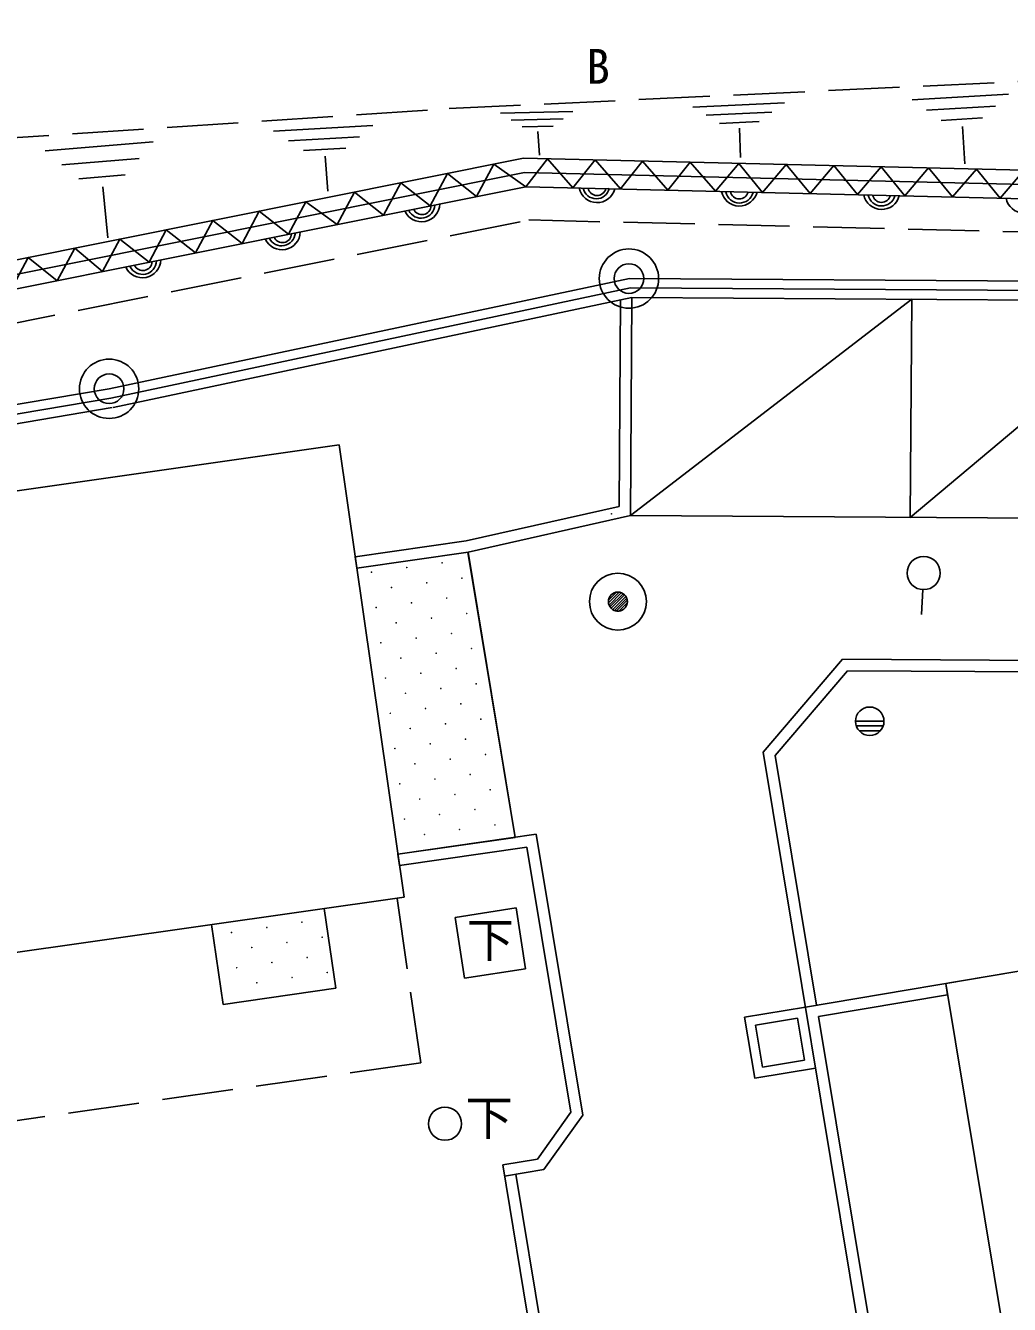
# Model space of a CAD drawing. Units: millimetres, scale not verified. Extents: x -100125 to 100125, y -69250 to 69250.
# Drawn here: x -82986 to -72616, y 27870 to 41351 of the extents above; entities that cross this region are included whole.
import ezdxf
from ezdxf.enums import TextEntityAlignment as Align

# ---------------------------------------------------------------- set-up
doc = ezdxf.new("R2010")
doc.units = ezdxf.units.MM
doc.header["$LTSCALE"] = 250
doc.linetypes.add('DASHED3', pattern=[4, 3, -1])
doc.linetypes.add('LONG_CHAIN', pattern=[21, 18, -1, 1, -1])
for name, color, linetype in [('0-0_レイヤ15', 6, 'LONG_CHAIN'), ('1-0_計画', 3, 'Continuous'), ('1-1_現況白抜', 2, 'Continuous')]:
    doc.layers.add(name, color=color, linetype=linetype)
doc.styles.add('ＭＳ ゴシック', font='')
doc.styles.get('ＭＳ ゴシック').set_extended_font_data('MS Gothic')

msp = doc.modelspace()

# ---------------------------------------------------------------- linework, layer by layer
at = {"layer": '0-0_レイヤ15'}
for start, end in [(0, 180), (180, 0)]:
    msp.add_arc((-76742.9, 35278.6), 100, start, end, dxfattribs=at)
at = {"layer": '1-0_計画'}
for p, q in [((-82105.2, 37521.8), (-76619.6, 38684.9)), ((-76619.6, 38684.9), (-56810.1, 38557.5)), ((-82063.7, 37326.2), (-76595.9, 38485.4)), ((-76716.1, 38460), (-76730.1, 36281.7)), ((-76595.9, 38485.4), (-76610.8, 36185.5)), ((-73646, 38466.4), (-76610.8, 36185.5)), ((-76595.9, 38485.4), (-57061.4, 38359.1)), ((-73646, 38466.4), (-73660.8, 36166.4)), ((-70946, 38448.9), (-73660.8, 36166.4)), ((-89470, 36075.7), (-82071.9, 37324.6)), ((-76730.1, 36281.7), (-78343.7, 35919.5)), ((-76610.8, 36185.5), (-78322, 35801.4)), ((-76610.8, 36185.5), (-57211.2, 36060)), ((-78343.7, 35919.5), (-79512.2, 35751.6)), ((-79512.2, 35751.6), (-79495.1, 35632.8)), ((-79495.1, 35632.8), (-78322, 35801.4)), ((-78322, 35801.4), (-77824.6, 32793.6)), ((-74376.1, 34671), (-75212.3, 33691)), ((-61226.6, 34585.9), (-74376.1, 34671)), ((-74321, 34550.6), (-75084.8, 33655.5)), ((-61211.8, 34465.8), (-74321, 34550.6)), ((-72534.7, 17557.3), (-75212.3, 33691)), ((-74647.9, 31022.9), (-75084.8, 33655.5)), ((-79061.6, 32615.8), (-77602.9, 32825.5)), ((-77111.7, 29866), (-77602.9, 32825.5)), ((-79044.5, 32497.1), (-77702, 32690)), ((-77238.2, 29895.3), (-77702, 32690)), ((-79061.6, 32615.8), (-79044.5, 32497.1)), ((-69962.2, 31813.5), (-74766.2, 31002.9)), ((-73267.4, 31134.1), (-73287.1, 31252.5)), ((-73267.4, 31134.1), (-74628.2, 30904.5)), ((-74766.2, 31002.9), (-75407.4, 30896.5)), ((-74848.5, 30887.9), (-75292.4, 30814.2)), ((-74774.8, 30444), (-74848.5, 30887.9)), ((-74628.2, 30904.5), (-72423.6, 17620.7)), ((-75218.7, 30370.3), (-75292.4, 30814.2)), ((-74774.8, 30444), (-75218.7, 30370.3)), ((-77238.2, 29895.3), (-77591.8, 29401.1)), ((-77111.7, 29866), (-77523.1, 29290.8)), ((-77591.8, 29401.1), (-77957.1, 29340.5)), ((-77590.3, 27130.7), (-77957.1, 29340.5)), ((-77523.1, 29290.8), (-77937.4, 29222.1)), ((-77491.6, 27268.7), (-77819, 29241.7))]:
    msp.add_line(p, q, dxfattribs=at)
at = {"layer": '1-0_計画', "color": 2}
msp.add_line((-76609.4, 38584.8), (-57799.5, 38463.8), dxfattribs=at)
at = {"layer": '1-0_計画', "linetype": 'LONG_CHAIN'}
for p, q in [((-76728.9, 35377.4), (-76841.8, 35264.5)), ((-76757.2, 35377.4), (-76841.8, 35292.8)), ((-76706.6, 35371.4), (-76835.8, 35242.3)), ((-76687.9, 35361.8), (-76826.2, 35223.6)), ((-76672.2, 35349.3), (-76813.6, 35207.8)), ((-76659.7, 35333.5), (-76797.9, 35195.3)), ((-76650, 35314.9), (-76779.2, 35185.7)), ((-76644, 35292.6), (-76756.9, 35179.7)), ((-76644, 35264.3), (-76728.6, 35179.7))]:
    msp.add_line(p, q, dxfattribs=at)
at = {"layer": '1-0_計画', "color": 2}
msp.add_lwpolyline([(-89488.4, 36174), (-82086.5, 37423.6), (-76609.4, 38584.8)], dxfattribs=at)
at = {"layer": '1-0_計画'}
for points in [[(-92160.7, 35921.9), (-89503.3, 36272.9), (-82105.2, 37521.8)], [(-74659.8, 30361.7), (-75301, 30255.3), (-75407.4, 30896.5)]]:
    msp.add_lwpolyline(points, dxfattribs=at)
for radius in [300, 100]:
    msp.add_circle((-76742.9, 35278.6), radius, dxfattribs=at)
at = {"layer": '1-1_現況白抜'}
for p, q in [((-73642.1, 40566.5), (-72627, 40628.9)), ((-77981.6, 40428.1), (-77216.3, 40443.8)), ((-75953.5, 40490.6), (-74985.2, 40537.5)), ((-73488.7, 40458.3), (-72763.6, 40502.9)), ((-77867.2, 40355.1), (-77320.6, 40366.2)), ((-75811.9, 40405.3), (-75120.2, 40438.7)), ((-75670.2, 40319.9), (-75255.2, 40340)), ((-73335.3, 40350.1), (-72900.3, 40376.8)), ((-80373.3, 40236.3), (-79326.9, 40298.7)), ((-80215.5, 40134.8), (-79468, 40179.4)), ((-77752.9, 40282), (-77424.9, 40288.7)), ((-77585.6, 40235.2), (-77568.8, 39984.2)), ((-75460.5, 40268.6), (-75449.3, 39961.8)), ((-73112.2, 40285.4), (-73084.4, 39894.9)), ((-82780.6, 40031), (-81640.6, 40124.7)), ((-80057.6, 40033.2), (-79609.2, 40060)), ((-82602.7, 39883.8), (-81788.4, 39950.7)), ((-79827.8, 39973), (-79799.9, 39604.9)), ((-82424.8, 39736.5), (-81936.2, 39776.7)), ((-97188.1, 35745.2), (-77712.9, 39652.2)), ((-82170.4, 39649.5), (-82120.2, 39114)), ((-77712.9, 39652.2), (-56950.5, 39153.9)), ((-76806.5, 36204.6), (-76811.5, 36204.6)), ((-76809, 36207.1), (-76809, 36202.1)), ((-78322, 35801.4), (-79495.1, 35632.8)), ((-77824.6, 32793.6), (-78323, 35801.2)), ((-79340.1, 35590.9), (-79340.1, 35585.9)), ((-78965.9, 35637.9), (-78970.9, 35637.9)), ((-78968.4, 35640.4), (-78968.4, 35635.4)), ((-78594.1, 35687.5), (-78599.1, 35687.5)), ((-78596.6, 35690), (-78596.6, 35685)), ((-79337.6, 35588.4), (-79342.6, 35588.4)), ((-78755.2, 35476.8), (-78760.2, 35476.8)), ((-78757.7, 35479.3), (-78757.7, 35474.3)), ((-78383.5, 35526.4), (-78388.5, 35526.4)), ((-78386, 35528.9), (-78386, 35523.9)), ((-79126.9, 35427.3), (-79131.9, 35427.3)), ((-79129.4, 35429.8), (-79129.4, 35424.8)), ((-73542.3, 35142.7), (-73528.9, 35404.9)), ((-79288, 35216.6), (-79293, 35216.6)), ((-79290.5, 35219.1), (-79290.5, 35214.1)), ((-78916.3, 35266.2), (-78921.3, 35266.2)), ((-78918.8, 35268.7), (-78918.8, 35263.7)), ((-78544.6, 35315.8), (-78549.6, 35315.8)), ((-78547.1, 35318.3), (-78547.1, 35313.3)), ((-79077.4, 35055.6), (-79082.4, 35055.6)), ((-79079.9, 35058.1), (-79079.9, 35053.1)), ((-78705.7, 35105.1), (-78710.7, 35105.1)), ((-78708.2, 35107.6), (-78708.2, 35102.6)), ((-78333.9, 35154.7), (-78338.9, 35154.7)), ((-78336.4, 35157.2), (-78336.4, 35152.2)), ((-78495, 34944.1), (-78500, 34944.1)), ((-78497.5, 34946.6), (-78497.5, 34941.6)), ((-79238.4, 34844.9), (-79243.4, 34844.9)), ((-79240.9, 34847.4), (-79240.9, 34842.4)), ((-78866.7, 34894.5), (-78871.7, 34894.5)), ((-78869.2, 34897), (-78869.2, 34892)), ((-78284.4, 34783), (-78289.4, 34783)), ((-78286.9, 34785.5), (-78286.9, 34780.5)), ((-79027.8, 34683.9), (-79032.8, 34683.9)), ((-79030.3, 34686.4), (-79030.3, 34681.4)), ((-78656.1, 34733.4), (-78661.1, 34733.4)), ((-78658.6, 34735.9), (-78658.6, 34730.9)), ((-78817.2, 34522.8), (-78822.2, 34522.8)), ((-78819.7, 34525.3), (-78819.7, 34520.3)), ((-78445.5, 34572.3), (-78450.5, 34572.3)), ((-78448, 34574.8), (-78448, 34569.8)), ((-79188.9, 34473.2), (-79193.9, 34473.2)), ((-79191.4, 34475.7), (-79191.4, 34470.7)), ((-78234.8, 34411.3), (-78239.8, 34411.3)), ((-78237.3, 34413.8), (-78237.3, 34408.8)), ((-78978.2, 34312.2), (-78983.2, 34312.2)), ((-78980.7, 34314.7), (-78980.7, 34309.7)), ((-78606.5, 34361.7), (-78611.5, 34361.7)), ((-78609, 34364.2), (-78609, 34359.2)), ((-78767.6, 34151.1), (-78772.6, 34151.1)), ((-78770.1, 34153.6), (-78770.1, 34148.6)), ((-78395.9, 34200.6), (-78400.9, 34200.6)), ((-78398.4, 34203.1), (-78398.4, 34198.1)), ((-79139.3, 34101.5), (-79144.3, 34101.5)), ((-79141.8, 34104), (-79141.8, 34099)), ((-78557, 33990), (-78562, 33990)), ((-78559.5, 33992.5), (-78559.5, 33987.5)), ((-78185.3, 34039.6), (-78190.3, 34039.6)), ((-78187.8, 34042.1), (-78187.8, 34037.1)), ((-74238, 34017.4), (-73938, 34017.4)), ((-78928.7, 33940.4), (-78933.7, 33940.4)), ((-78931.2, 33942.9), (-78931.2, 33937.9)), ((-74229.3, 33967.4), (-73946.8, 33967.4)), ((-74199.8, 33917.4), (-73976.3, 33917.4)), ((-79089.8, 33729.8), (-79094.8, 33729.8)), ((-79092.3, 33732.3), (-79092.3, 33727.3)), ((-78718.1, 33779.4), (-78723.1, 33779.4)), ((-78720.6, 33781.9), (-78720.6, 33776.9)), ((-78346.3, 33828.9), (-78351.3, 33828.9)), ((-78348.8, 33831.4), (-78348.8, 33826.4)), ((-78879.1, 33568.7), (-78884.1, 33568.7)), ((-78881.6, 33571.2), (-78881.6, 33566.2)), ((-78507.4, 33618.3), (-78512.4, 33618.3)), ((-78509.9, 33620.8), (-78509.9, 33615.8)), ((-78135.7, 33667.9), (-78140.7, 33667.9)), ((-78138.2, 33670.4), (-78138.2, 33665.4)), ((-78296.8, 33457.2), (-78301.8, 33457.2)), ((-78299.3, 33459.7), (-78299.3, 33454.7)), ((-79040.2, 33358.1), (-79045.2, 33358.1)), ((-79042.7, 33360.6), (-79042.7, 33355.6)), ((-78668.5, 33407.7), (-78673.5, 33407.7)), ((-78671, 33410.2), (-78671, 33405.2)), ((-78088.6, 33298.6), (-78088.6, 33293.6)), ((-78829.6, 33197), (-78834.6, 33197)), ((-78832.1, 33199.5), (-78832.1, 33194.5)), ((-78457.9, 33246.6), (-78462.9, 33246.6)), ((-78460.4, 33249.1), (-78460.4, 33244.1)), ((-78086.1, 33296.1), (-78091.1, 33296.1)), ((-78618.9, 33035.9), (-78623.9, 33035.9)), ((-78621.4, 33038.4), (-78621.4, 33033.4)), ((-78247.2, 33085.5), (-78252.2, 33085.5)), ((-78249.7, 33088), (-78249.7, 33083)), ((-78990.6, 32986.4), (-78995.6, 32986.4)), ((-78993.1, 32988.9), (-78993.1, 32983.9)), ((-78036.6, 32924.4), (-78041.6, 32924.4)), ((-78039.1, 32926.9), (-78039.1, 32921.9)), ((-77824.6, 32793.6), (-79061.6, 32615.8)), ((-78780, 32825.3), (-78785, 32825.3)), ((-78782.5, 32827.8), (-78782.5, 32822.8)), ((-78408.3, 32874.9), (-78413.3, 32874.9)), ((-78410.8, 32877.4), (-78410.8, 32872.4)), ((-78996.8, 32164.8), (-85597.9, 31221.5)), ((-79838.2, 32044.6), (-79717.3, 31203.2)), ((-78457.9, 31950.1), (-77815.5, 32049.6)), ((-78358.4, 31307.8), (-78457.9, 31950.1)), ((-77716, 31407.3), (-77815.5, 32049.6)), ((-81026.2, 31874.8), (-80905, 31031.8)), ((-80441.3, 31844.7), (-80446.3, 31844.7)), ((-80443.8, 31847.2), (-80443.8, 31842.2)), ((-80070.3, 31899), (-80075.3, 31899)), ((-80072.8, 31901.5), (-80072.8, 31896.5)), ((-73287.1, 31252.5), (-69182.2, 31945.1)), ((-80812.4, 31790.5), (-80817.4, 31790.5)), ((-80814.9, 31793), (-80814.9, 31788)), ((-80228.7, 31686.3), (-80233.7, 31686.3)), ((-80231.2, 31688.8), (-80231.2, 31683.8)), ((-79857.6, 31740.5), (-79862.6, 31740.5)), ((-79860.1, 31743), (-79860.1, 31738)), ((-80599.7, 31632.1), (-80604.7, 31632.1)), ((-80602.2, 31634.6), (-80602.2, 31629.6)), ((-80758.2, 31419.4), (-80763.2, 31419.4)), ((-80760.7, 31421.9), (-80760.7, 31416.9)), ((-80387.1, 31473.7), (-80392.1, 31473.7)), ((-80389.6, 31476.2), (-80389.6, 31471.2)), ((-80016, 31527.9), (-80021, 31527.9)), ((-80018.5, 31530.4), (-80018.5, 31525.4)), ((-80174.4, 31315.2), (-80179.4, 31315.2)), ((-80176.9, 31317.7), (-80176.9, 31312.7)), ((-79803.4, 31369.5), (-79808.4, 31369.5)), ((-79805.9, 31372), (-79805.9, 31367)), ((-78358.4, 31307.8), (-77716, 31407.3)), ((-80904.6, 31031.9), (-79716.9, 31203.3)), ((-80545.5, 31261), (-80550.5, 31261)), ((-80548, 31263.5), (-80548, 31258.5)), ((-73287.1, 31252.5), (-71591.7, 21037))]:
    msp.add_line(p, q, dxfattribs=at)
at = {"layer": '1-1_現況白抜', "linetype": 'DASHED3'}
for q in [(-79069.8, 32154.4), (-83523.8, 29745.6)]:
    msp.add_line((-78821.6, 30417.6), q, dxfattribs=at)
for points in [[(-97675, 39124.9), (-92469.7, 39540.1), (-78519.5, 40475.5), (-60061, 41350.7)], [(-97138.1, 35398.3), (-77682.3, 39301.4), (-56850.7, 38801.4)]]:
    msp.add_lwpolyline(points, dxfattribs=at)
at = {"layer": '1-1_現況白抜'}
for points in [[(-56943.3, 39453.9), (-77739.1, 39952.9), (-97230.9, 36042.6)], [(-76481.9, 39922.8), (-76716.8, 39628.3), (-76983.3, 39934.8), (-77218.1, 39640.3), (-77484.6, 39946.8), (-77712.9, 39652.2), (-78049.8, 39890.6), (-78231.5, 39548.2), (-78540.1, 39792.3), (-78721.8, 39449.8), (-79030.4, 39693.9), (-79212.1, 39351.5), (-79520.6, 39595.5), (-79702.4, 39253.1), (-80032.3, 39492.9), (-80214, 39150.5), (-80522.6, 39394.5), (-80704.3, 39052.1), (-81012.9, 39296.2), (-81194.6, 38953.7), (-81503.2, 39197.8), (-81684.9, 38855.4), (-81993.4, 39099.5), (-82175.2, 38757), (-82467.6, 39004.3), (-82652.4, 38661.3), (-82957.8, 38906), (-83142.7, 38562.9)], [(-72462, 39826.3), (-72712, 39532.2), (-72962, 39838.3), (-73217.7, 39544.3), (-73467.7, 39850.4), (-73717.7, 39556.3), (-73967.7, 39862.4), (-74217.7, 39568.3), (-74467.7, 39874.4), (-74717.7, 39580.3), (-74967.7, 39886.4), (-75217.7, 39592.3), (-75467.7, 39898.4), (-75714.1, 39604.2), (-75980.6, 39910.7), (-76215.5, 39616.3), (-76481.9, 39922.8)], [(-97209.5, 35893.9), (-77726, 39802.6), (-56946.9, 39303.9)], [(-78996.8, 32164.8), (-79681.7, 36930.9), (-91123.4, 35295.9)]]:
    msp.add_lwpolyline(points, dxfattribs=at)
for centre, radius in [((-76626.2, 38683.5), 312.5), ((-76626.2, 38683.5), 156.2), ((-82105.2, 37521.8), 312.5), ((-82105.2, 37521.8), 156.2), ((-73520, 35579.7), 175), ((-74088, 34017.4), 150), ((-78565.5, 29775), 175)]:
    msp.add_circle(centre, radius, dxfattribs=at)
for centre, radius, start, end in [((-76962.1, 39676.4), 192.2, 191.30582, 345.94449), ((-76970.4, 39664.4), 139.9, 191.00063, 348.10283), ((-76962.6, 39655.3), 96.1, 191.30533, 345.94572), ((-75462.5, 39640.4), 192.2, 191.30545, 345.94484), ((-75460.9, 39628), 147.9, 191.79888, 345.85299), ((-75463.1, 39619.3), 96.1, 191.30533, 345.94572), ((-73963, 39604.4), 192.2, 191.30582, 345.94449), ((-73962.8, 39593.4), 144.3, 191.45364, 345.65735), ((-73963.5, 39583.3), 96.1, 191.30444, 345.94512), ((-72463.4, 39568.4), 192.2, 191.30582, 345.94449), ((-78812.7, 39474.6), 192.2, 204.02487, 358.66242), ((-78816.7, 39465.3), 145.1, 205.55975, 357.05952), ((-78808.5, 39453.9), 96.1, 204.02414, 358.66315), ((-80283.4, 39179.6), 192.2, 204.02395, 358.66333), ((-80288.1, 39175.1), 146.1, 207.1018, 355.51866), ((-80279.2, 39158.9), 96.1, 204.02414, 358.66315), ((-81754.1, 38884.5), 192.2, 204.02395, 358.66333), ((-81752.4, 38873.2), 145.5, 206.48333, 358.57363), ((-81749.9, 38863.9), 96.1, 204.02414, 358.66315)]:
    msp.add_arc(centre, radius, start, end, dxfattribs=at)

# ---------------------------------------------------------------- texts
at = {"layer": '1-1_現況白抜', "color": 7, "style": 'ＭＳ ゴシック'}
for s, p in [('B', (-77076.5, 40627.4)), ('下', (-78337.3, 31418.9)), ('下', (-78350.9, 29545.1))]:
    msp.add_text(s, height=366.6, dxfattribs=at).set_placement(p, align=Align.BOTTOM_LEFT)

doc.saveas('drawing.dxf')
